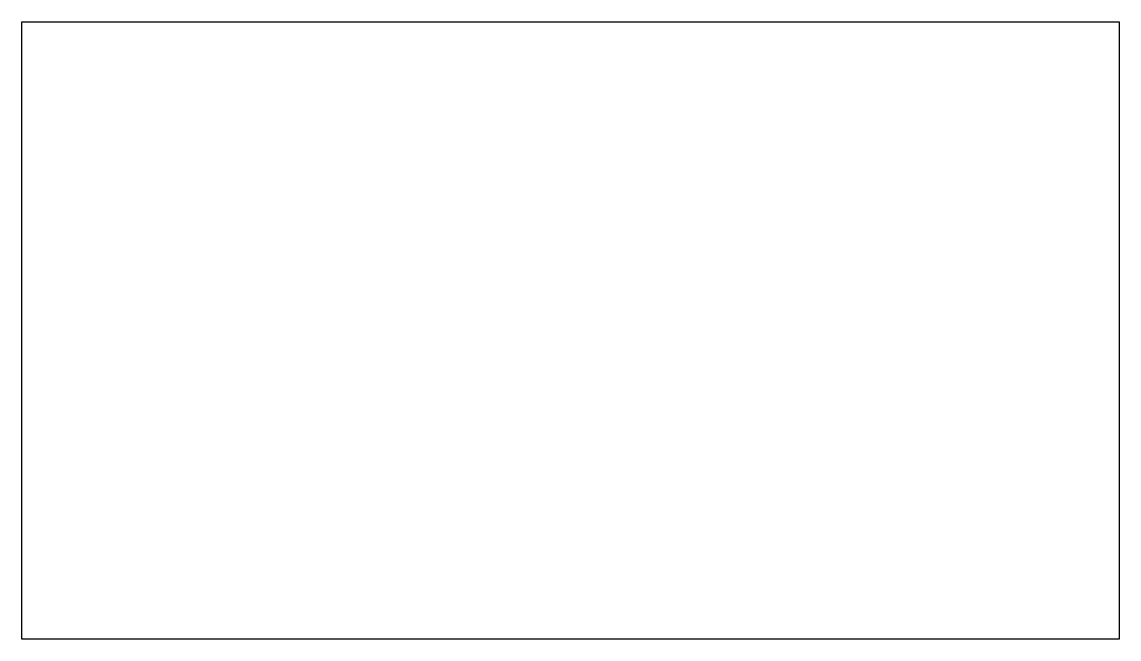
# Model space of a CAD drawing. Header units: millimetres. Extents: x 0 to 160, y 5 to 95.
import ezdxf

# ---------------------------------------------------------------- set-up
doc = ezdxf.new("R2010")
doc.units = ezdxf.units.MM
doc.header["$LTSCALE"] = 10
doc.header["$MEASUREMENT"] = 0
doc.layers.get('0').update_dxf_attribs({"linetype": 'CONTINUOUS'})
picture_1 = doc.add_image_def('image1.png', size_in_pixel=(3155, 1776))
picture_2 = doc.add_image_def('image2.png', size_in_pixel=(3155, 1776))

msp = doc.modelspace()

# ---------------------------------------------------------------- pictures from other files: only their frames are drawn
image = msp.add_image(picture_1, insert=(0, 5, 0.01), size_in_units=(160, 90.07))
image.dxf.flags = 7
image = msp.add_image(picture_2, insert=(0, 5, -1.6), size_in_units=(160, 90.07))
image.dxf.flags = 7

doc.saveas('drawing.dxf')
